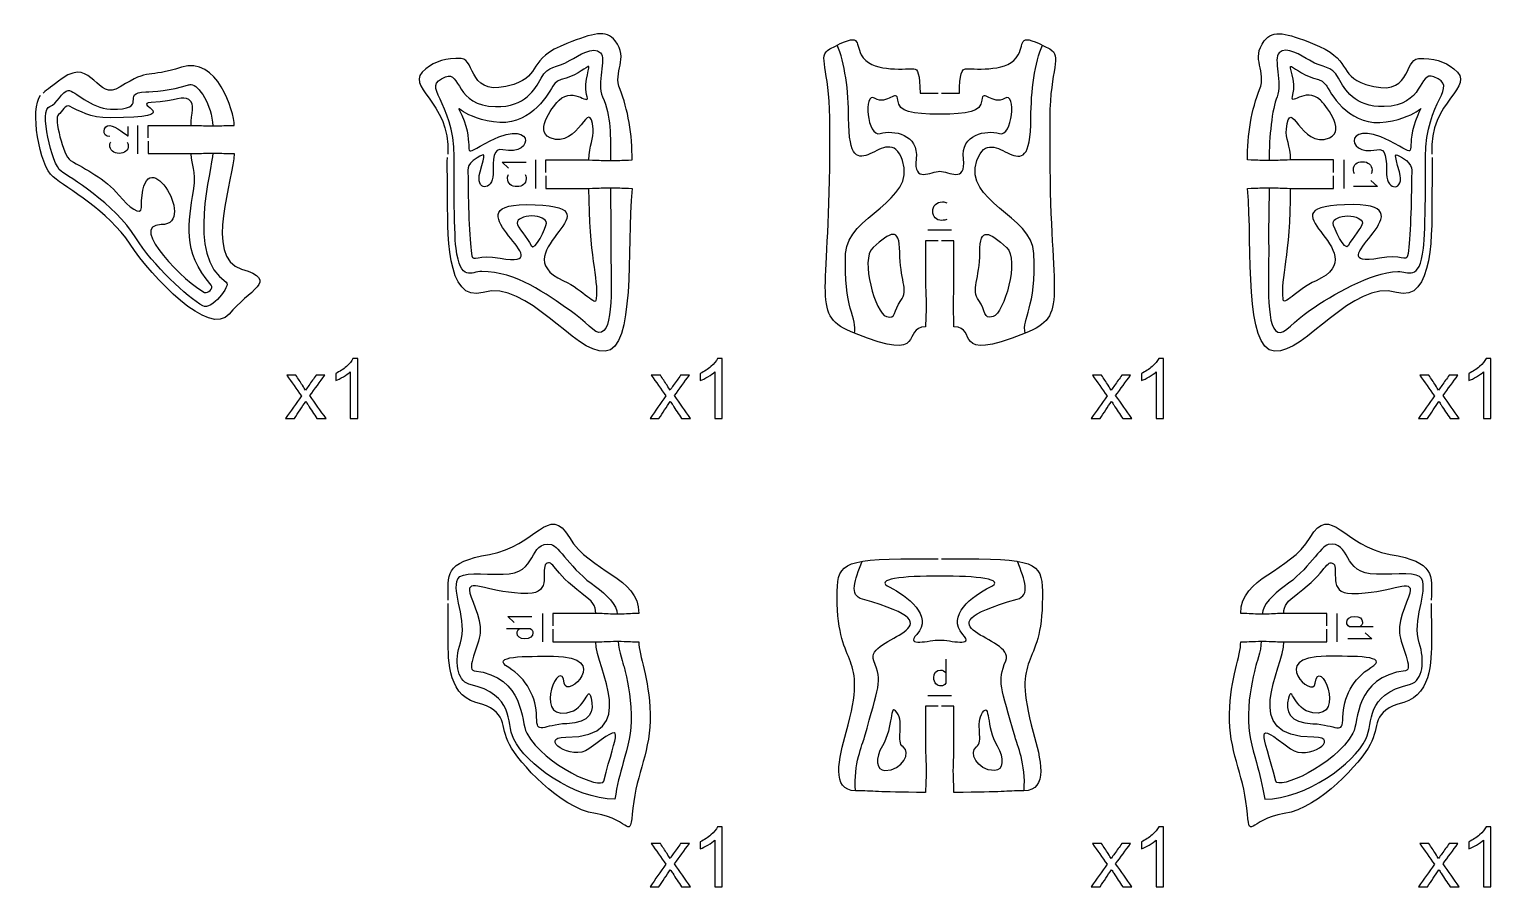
# Model space of a CAD drawing. Extents: x 0 to 1200, y 0 to 700.
# Drawn here: x 211.4 to 365.9, y 344.7 to 435.4 of the extents above; entities that cross this region are included whole.
import ezdxf

# ---------------------------------------------------------------- set-up
doc = ezdxf.new("R2010")
doc.units = 0
doc.header["$MEASUREMENT"] = 0
doc.layers.add('DEFAULT', color=7, linetype='CONTINUOUS')

msp = doc.modelspace()

# ---------------------------------------------------------------- linework, layer by layer
at = {"layer": 'DEFAULT', "color": 7}
for points in [[(222.83, 422.27), (222.83, 425.27)], [(262.05, 420.76), (261.37, 421.39), (263.9, 421.39)], [(264.9, 421.61), (264.9, 418.61)], [(350.4, 418.61), (350.4, 421.61)], [(353.25, 419.45), (353.93, 418.82), (351.4, 418.82)], [(306.4, 414.22), (308.9, 414.22)], [(262.65, 372.71), (261.97, 373.34), (264.5, 373.34)], [(265.62, 373.65), (265.62, 370.65)], [(349.68, 370.65), (349.68, 373.65)], [(352.65, 371.59), (353.34, 370.96), (350.8, 370.96)], [(306.4, 364.99), (308.9, 364.99)]]:
    msp.add_lwpolyline(points, dxfattribs=at)
at = {"layer": 'DEFAULT', "color": 1}
for points, knots in [([(266, 420.28), (266, 420.72), (266, 421.17), (266, 421.61), (267.52, 421.61), (269.03, 421.61), (270.55, 421.61), (271.69, 421.61), (271.57, 421.54), (272.82, 421.54), (274.09, 421.54), (273.96, 421.61), (275.1, 421.61), (275.17, 424.2), (274.64, 427.07), (273.83, 429.05), (273.02, 431.01), (274.82, 432.29), (273.33, 434.2), (272.36, 435.44), (270.99, 435.01), (268.22, 433.94), (263.95, 432.28), (265.61, 430.61), (262.6, 429.61), (257.7, 427.99), (258.6, 432.27), (257.03, 432.34), (255.43, 432.41), (254.31, 432.06), (253.28, 431.25), (250.74, 429.28), (255.98, 427.94), (255.61, 422.23)], [0, 0, 0, 0, 3.75, 3.75, 3.75, 16.64, 16.64, 16.64, 17.64, 17.64, 17.64, 18.64, 18.64, 18.64, 19.64, 19.64, 19.64, 20.64, 20.64, 20.64, 21.64, 21.64, 21.64, 22.64, 22.64, 22.64, 23.64, 23.64, 23.64, 24.64, 24.64, 24.64, 25.64, 25.64, 25.64, 25.64]), ([(307.47, 413.06), (307.03, 413.06), (306.59, 413.06), (306.15, 413.06), (306.15, 411.54), (306.15, 410.02), (306.15, 408.51), (306.15, 407.37), (306.21, 407.49), (306.21, 406.23), (306.21, 404.97), (306.15, 405.1), (306.15, 403.96), (303.47, 403.96), (306.64, 400.05), (298.63, 403.28), (293.9, 405.19), (296.01, 406.84), (296.01, 422.17), (296.01, 423.47), (296.01, 424.77), (296.01, 426.06), (296.01, 431.26), (294.64, 432.61), (296.01, 433.35), (299.51, 435.21), (298.63, 434.09), (299.35, 432.73), (300.32, 430.89), (303.67, 431.26), (304.92, 431.26), (305.28, 431.26), (305.56, 430.68), (305.56, 428.66), (306.2, 428.66), (306.84, 428.66), (307.47, 428.66)], [0, 0, 0, 0, 3.76, 3.76, 3.76, 16.66, 16.66, 16.66, 17.66, 17.66, 17.66, 18.66, 18.66, 18.66, 19.66, 19.66, 19.66, 20.66, 20.66, 20.66, 31.71, 31.71, 31.71, 32.71, 32.71, 32.71, 33.71, 33.71, 33.71, 34.71, 34.71, 34.71, 35.71, 35.71, 35.71, 41.13, 41.13, 41.13, 41.13]), ([(307.82, 428.66), (308.46, 428.66), (309.09, 428.66), (309.73, 428.66), (309.73, 430.68), (310.02, 431.26), (310.38, 431.26), (311.63, 431.26), (314.98, 430.89), (315.95, 432.73), (316.67, 434.09), (315.79, 435.21), (319.29, 433.35), (320.66, 432.61), (319.29, 431.26), (319.29, 426.06), (319.29, 424.77), (319.29, 423.47), (319.29, 422.17), (319.29, 406.84), (321.4, 405.19), (316.67, 403.28), (308.66, 400.05), (311.82, 403.95), (309.15, 403.96), (309.15, 405.1), (309.09, 404.97), (309.09, 406.23), (309.09, 407.49), (309.15, 407.37), (309.15, 408.51), (309.15, 410.02), (309.15, 411.54), (309.15, 413.06), (308.71, 413.06), (308.27, 413.06), (307.82, 413.06)], [0, 0, 0, 0, 5.4, 5.4, 5.4, 6.4, 6.4, 6.4, 7.4, 7.4, 7.4, 8.4, 8.4, 8.4, 9.4, 9.4, 9.4, 20.45, 20.45, 20.45, 21.45, 21.45, 21.45, 22.45, 22.45, 22.45, 23.45, 23.45, 23.45, 24.45, 24.45, 24.45, 37.35, 37.35, 37.35, 41.11, 41.11, 41.11, 41.11]), ([(349.3, 420.28), (349.3, 420.72), (349.3, 421.16), (349.3, 421.61), (347.78, 421.61), (346.27, 421.61), (344.75, 421.61), (343.61, 421.61), (343.74, 421.54), (342.47, 421.54), (341.21, 421.54), (341.34, 421.61), (340.2, 421.61), (340.13, 424.2), (340.66, 427.07), (341.47, 429.05), (342.28, 431.01), (340.48, 432.29), (341.97, 434.2), (342.94, 435.44), (344.31, 435.01), (347.08, 433.94), (351.35, 432.28), (349.69, 430.61), (352.7, 429.61), (357.6, 427.99), (356.7, 432.27), (358.27, 432.34), (359.87, 432.41), (360.99, 432.06), (362.02, 431.25), (364.56, 429.28), (359.32, 427.94), (359.69, 422.23)], [0, 0, 0, 0, 3.76, 3.76, 3.76, 16.66, 16.66, 16.66, 17.66, 17.66, 17.66, 18.66, 18.66, 18.66, 19.66, 19.66, 19.66, 20.66, 20.66, 20.66, 21.66, 21.66, 21.66, 22.66, 22.66, 22.66, 23.66, 23.66, 23.66, 24.66, 24.66, 24.66, 25.66, 25.66, 25.66, 25.66]), ([(223.93, 423.95), (223.93, 424.39), (223.93, 424.83), (223.93, 425.27), (225.45, 425.27), (226.96, 425.27), (228.48, 425.27), (229.62, 425.27), (229.5, 425.21), (230.76, 425.21), (232.02, 425.21), (231.9, 425.27), (233.03, 425.27), (233.03, 426.71), (231.23, 432.66), (227.45, 431.42), (223.79, 430.22), (224.13, 431.37), (220.98, 429.34), (218.42, 427.68), (218.13, 432.59), (214.85, 430.24), (213.69, 429.43), (213.33, 429.09), (212.83, 428.69)], [0, 0, 0, 0, 3.75, 3.75, 3.75, 16.65, 16.65, 16.65, 17.65, 17.65, 17.65, 18.65, 18.65, 18.65, 19.65, 19.65, 19.65, 20.65, 20.65, 20.65, 21.65, 21.65, 21.65, 22.65, 22.65, 22.65, 22.65]), ([(223.93, 423.6), (223.93, 423.16), (223.93, 422.72), (223.93, 422.28), (225.45, 422.28), (226.96, 422.28), (228.48, 422.28), (229.62, 422.28), (229.5, 422.34), (230.76, 422.34), (232.02, 422.34), (231.9, 422.28), (233.03, 422.28), (233.03, 419.81), (229.72, 411.29), (233.81, 410.08), (237.89, 408.87), (234.53, 407.83), (232.49, 405.31), (230.45, 402.79), (224.35, 409.17), (222.02, 412.72), (219.68, 416.26), (215.35, 418.6), (213.88, 419.82), (212.45, 421), (211.35, 427.07), (212.56, 428.45)], [0, 0, 0, 0, 3.76, 3.76, 3.76, 16.66, 16.66, 16.66, 17.66, 17.66, 17.66, 18.66, 18.66, 18.66, 19.66, 19.66, 19.66, 20.66, 20.66, 20.66, 21.66, 21.66, 21.66, 22.66, 22.66, 22.66, 23.66, 23.66, 23.66, 23.66]), ([(266, 419.93), (266, 419.49), (266, 419.05), (266, 418.61), (267.52, 418.61), (269.04, 418.61), (270.55, 418.61), (271.69, 418.61), (271.57, 418.67), (272.82, 418.67), (274.09, 418.67), (273.96, 418.61), (275.1, 418.61), (274.56, 412.05), (275.46, 401.67), (272.26, 401.38), (269.02, 401.09), (264.01, 409.02), (259.36, 407.6), (255.36, 406.38), (255.6, 414.25), (255.6, 418.16), (255.6, 419.07), (255.53, 420.86), (255.58, 421.88)], [0, 0, 0, 0, 3.76, 3.76, 3.76, 16.66, 16.66, 16.66, 17.66, 17.66, 17.66, 18.66, 18.66, 18.66, 19.66, 19.66, 19.66, 20.66, 20.66, 20.66, 21.66, 21.66, 21.66, 22.66, 22.66, 22.66, 22.66]), ([(359.72, 421.88), (359.77, 420.86), (359.7, 419.07), (359.7, 418.16), (359.7, 414.25), (359.94, 406.38), (355.95, 407.6), (351.29, 409.02), (346.28, 401.09), (343.04, 401.38), (339.83, 401.67), (340.74, 412.05), (340.2, 418.61), (341.34, 418.61), (341.21, 418.67), (342.47, 418.67), (343.74, 418.67), (343.61, 418.61), (344.75, 418.61), (346.27, 418.61), (347.78, 418.61), (349.3, 418.61), (349.3, 419.05), (349.3, 419.49), (349.3, 419.93)], [0, 0, 0, 0, 1, 1, 1, 2, 2, 2, 3, 3, 3, 4, 4, 4, 5, 5, 5, 6, 6, 6, 18.9, 18.9, 18.9, 22.65, 22.65, 22.65, 22.65]), ([(255.67, 375.06), (255.65, 377.73), (255.18, 379.07), (260.04, 379.89), (264.99, 380.74), (266.31, 385.39), (268.48, 381.68), (270.67, 377.97), (275.83, 377.57), (275.82, 373.65), (274.68, 373.64), (274.81, 373.58), (273.54, 373.58), (272.29, 373.58), (272.41, 373.64), (271.27, 373.65), (269.75, 373.65), (268.24, 373.65), (266.72, 373.65), (266.72, 373.21), (266.72, 372.77), (266.72, 372.33)], [0, 0, 0, 0, 1.000461, 1.000461, 1.000461, 2.000923, 2.000923, 2.000923, 3.001384, 3.001384, 3.001384, 4.001846, 4.001846, 4.001846, 5.002307, 5.002307, 5.002307, 17.918269, 17.918269, 17.918269, 21.680004, 21.680004, 21.680004, 21.680004]), ([(348.58, 372.33), (348.58, 372.77), (348.58, 373.21), (348.58, 373.65), (347.07, 373.65), (345.55, 373.65), (344.03, 373.65), (342.9, 373.64), (343.02, 373.58), (341.76, 373.58), (340.49, 373.58), (340.62, 373.64), (339.48, 373.65), (339.48, 377.57), (344.64, 377.97), (346.82, 381.68), (349, 385.39), (350.31, 380.74), (355.27, 379.89), (360.12, 379.07), (359.65, 377.73), (359.63, 375.06)], [0, 0, 0, 0, 3.76, 3.76, 3.76, 16.660004, 16.660004, 16.660004, 17.660004, 17.660004, 17.660004, 18.660004, 18.660004, 18.660004, 19.660004, 19.660004, 19.660004, 20.660004, 20.660004, 20.660004, 21.660004, 21.660004, 21.660004, 21.660004]), ([(307.47, 363.83), (307.03, 363.83), (306.59, 363.83), (306.15, 363.83), (306.15, 362.31), (306.15, 360.8), (306.15, 359.28), (306.15, 358.15), (306.21, 358.27), (306.21, 357.01), (306.21, 355.74), (306.15, 355.87), (306.15, 354.73), (300.63, 354.73), (300.85, 354.9), (298.74, 354.9), (296.1, 354.9), (297, 358.35), (297.76, 361.09), (300.2, 369.96), (296.8, 367.35), (296.8, 375.39), (296.8, 378.79), (296.98, 379.44), (304.92, 379.44), (305.77, 379.44), (306.62, 379.44), (307.47, 379.44)], [0, 0, 0, 0, 3.76, 3.76, 3.76, 16.67, 16.67, 16.67, 17.67, 17.67, 17.67, 18.67, 18.67, 18.67, 19.67, 19.67, 19.67, 20.67, 20.67, 20.67, 21.67, 21.67, 21.67, 22.67, 22.67, 22.67, 29.91, 29.91, 29.91, 29.91]), ([(307.82, 379.44), (308.67, 379.44), (309.53, 379.44), (310.38, 379.44), (318.32, 379.44), (318.5, 378.79), (318.5, 375.39), (318.5, 367.35), (315.1, 369.96), (317.54, 361.09), (318.29, 358.35), (319.2, 354.9), (316.55, 354.9), (314.45, 354.9), (314.67, 354.73), (309.15, 354.73), (309.15, 355.87), (309.08, 355.74), (309.08, 357.01), (309.08, 358.27), (309.15, 358.15), (309.15, 359.28), (309.15, 360.8), (309.15, 362.32), (309.15, 363.83), (308.71, 363.83), (308.26, 363.83), (307.82, 363.83)], [0, 0, 0, 0, 7.24, 7.24, 7.24, 8.24, 8.24, 8.24, 9.24, 9.24, 9.24, 10.24, 10.24, 10.24, 11.24, 11.24, 11.24, 12.24, 12.24, 12.24, 13.24, 13.24, 13.24, 26.14, 26.14, 26.14, 29.9, 29.9, 29.9, 29.9]), ([(266.72, 371.98), (266.72, 371.53), (266.72, 371.09), (266.72, 370.65), (268.23, 370.65), (269.75, 370.65), (271.27, 370.65), (272.4, 370.65), (272.28, 370.71), (273.54, 370.71), (274.81, 370.71), (274.68, 370.65), (275.82, 370.65), (275.82, 369.16), (276.92, 366.9), (277.02, 363.02), (277.11, 359.13), (275.58, 356.83), (275.19, 353.07), (274.81, 349.32), (275.11, 351.88), (271.23, 352.48), (267.36, 353.09), (263.18, 357.89), (262.13, 359.8), (261.08, 361.7), (262.12, 363.32), (258.59, 364.25), (255.43, 365.1), (255.66, 369.38), (255.67, 371.25), (255.67, 371.71), (255.67, 373.94), (255.67, 374.71)], [0, 0, 0, 0, 3.76, 3.76, 3.76, 16.660004, 16.660004, 16.660004, 17.660004, 17.660004, 17.660004, 18.660004, 18.660004, 18.660004, 19.660004, 19.660004, 19.660004, 20.660004, 20.660004, 20.660004, 21.660004, 21.660004, 21.660004, 22.660004, 22.660004, 22.660004, 23.660004, 23.660004, 23.660004, 24.660004, 24.660004, 24.660004, 25.660004, 25.660004, 25.660004, 25.660004]), ([(359.63, 374.71), (359.63, 373.94), (359.64, 371.71), (359.64, 371.25), (359.64, 369.38), (359.87, 365.1), (356.71, 364.25), (353.18, 363.32), (354.23, 361.7), (353.18, 359.8), (352.12, 357.89), (347.94, 353.09), (344.07, 352.48), (340.2, 351.88), (340.5, 349.32), (340.11, 353.07), (339.73, 356.83), (338.19, 359.13), (338.29, 363.02), (338.38, 366.9), (339.49, 369.16), (339.48, 370.65), (340.62, 370.65), (340.49, 370.71), (341.76, 370.71), (343.02, 370.71), (342.9, 370.65), (344.04, 370.65), (345.55, 370.65), (347.07, 370.65), (348.58, 370.65), (348.58, 371.09), (348.58, 371.53), (348.58, 371.98)], [0, 0, 0, 0, 1, 1, 1, 2, 2, 2, 3, 3, 3, 4, 4, 4, 5, 5, 5, 6, 6, 6, 7, 7, 7, 8, 8, 8, 9, 9, 9, 21.890004, 21.890004, 21.890004, 25.650004, 25.650004, 25.650004, 25.650004])]:
    msp.add_open_spline(points, degree=3, knots=knots, dxfattribs=at)
at = {"layer": 'DEFAULT', "color": 5}
for points, knots in [([(272.83, 418.67), (272.83, 415.99), (272.9, 414.2), (272.87, 412.97), (272.8, 409.83), (273.29, 403.95), (271.89, 403.4), (271.16, 403.12), (270.18, 404.6), (268.55, 405.7), (266.04, 407.4), (262.92, 409.82), (259.2, 409.82), (258.12, 409.82), (256.97, 408.61), (256.49, 412.29), (256.26, 414.01), (256.27, 421.36), (256.28, 421.94), (256.33, 427.96), (252.58, 429.33), (255.39, 430.41), (257.03, 431.04), (256.41, 427.31), (260.67, 427.25), (263.84, 427.2), (264.82, 429.09), (265.48, 430.25), (266.29, 431.68), (266.99, 431.24), (268.56, 432.15), (269.43, 432.65), (271, 433.72), (271.77, 432.95), (272.42, 432.3), (271.33, 429.71), (271.98, 428.29), (272.9, 426.27), (272.83, 424.09), (272.83, 421.54)], [0, 0, 0, 0, 1, 1, 1, 2, 2, 2, 3, 3, 3, 4, 4, 4, 5, 5, 5, 6, 6, 6, 7, 7, 7, 8, 8, 8, 9, 9, 9, 10, 10, 10, 11, 11, 11, 12, 12, 12, 13, 13, 13, 13]), ([(298.62, 403.28), (298.97, 404.89), (297.43, 405.94), (297.69, 411.71), (297.87, 415.78), (305.2, 417.19), (303.72, 421.55), (302.13, 426.19), (298.01, 417.31), (298.01, 426.06), (298.01, 428.88), (297.6, 432), (296.8, 433.75)], [0, 0, 0, 0, 1, 1, 1, 2, 2, 2, 3, 3, 3, 4, 4, 4, 4]), ([(316.67, 403.28), (316.33, 404.89), (317.87, 405.94), (317.61, 411.71), (317.43, 415.78), (310.1, 417.19), (311.58, 421.55), (313.17, 426.19), (317.29, 417.31), (317.29, 426.06), (317.29, 428.88), (317.7, 432), (318.5, 433.75)], [0, 0, 0, 0, 1, 1, 1, 2, 2, 2, 3, 3, 3, 4, 4, 4, 4]), ([(342.47, 418.67), (342.47, 415.99), (342.4, 414.2), (342.43, 412.97), (342.5, 409.83), (342.01, 403.95), (343.41, 403.4), (344.14, 403.12), (345.12, 404.6), (346.75, 405.7), (349.26, 407.4), (353.1, 409.65), (356.1, 409.82), (357.18, 409.88), (358.33, 408.61), (358.81, 412.29), (359.04, 414.01), (359.03, 421.36), (359.02, 421.94), (358.97, 427.96), (362.72, 429.33), (359.91, 430.41), (358.27, 431.04), (358.89, 427.31), (354.63, 427.25), (351.46, 427.2), (350.48, 429.09), (349.82, 430.25), (349.01, 431.68), (348.31, 431.24), (346.74, 432.15), (345.87, 432.65), (344.3, 433.72), (343.53, 432.95), (342.88, 432.3), (343.92, 429.74), (343.32, 428.29), (342.79, 426.98), (342.47, 424.09), (342.47, 421.54)], [0, 0, 0, 0, 1, 1, 1, 2, 2, 2, 3, 3, 3, 4, 4, 4, 5, 5, 5, 6, 6, 6, 7, 7, 7, 8, 8, 8, 9, 9, 9, 10, 10, 10, 11, 11, 11, 12, 12, 12, 13, 13, 13, 13]), ([(230.76, 422.34), (230.74, 420.73), (227.85, 411.44), (232.19, 408.69), (232.73, 408.34), (230.6, 405.65), (229.72, 406.17), (228.1, 407.12), (224.4, 410.48), (222.61, 413.38), (220.36, 417.03), (215.51, 419.87), (214.72, 420.42), (213.72, 421.12), (212.36, 427), (213.53, 427.28), (214.3, 427.47), (214.83, 428.94), (215.48, 428.96), (216.18, 428.98), (217.81, 427.05), (219.96, 426.99), (224.22, 426.87), (220.85, 428.76), (223.67, 428.81), (224.38, 428.82), (226.42, 428.97), (228.08, 429.52), (228.22, 429.57), (228.35, 429.59), (228.46, 429.59), (229.25, 429.59), (230.68, 427.43), (230.76, 425.21)], [0, 0, 0, 0, 1, 1, 1, 2, 2, 2, 3, 3, 3, 4, 4, 4, 5, 5, 5, 6, 6, 6, 7, 7, 7, 8, 8, 8, 9, 9, 9, 10, 10, 10, 11, 11, 11, 11]), ([(273.65, 370.71), (273.67, 369.68), (274.2, 368.24), (274.26, 368), (274.57, 366.7), (274.96, 365.1), (275.02, 362.97), (275.06, 361.05), (274.65, 359.58), (274.18, 357.88), (273.84, 356.69), (273.5, 355.47), (273.3, 354.02), (268.91, 354.02), (263.85, 357.77), (262.6, 360.34), (261.68, 362.27), (262.83, 364.95), (257.86, 366.19), (256.56, 366.52), (256.33, 368.73), (256.95, 370.55), (257.75, 372.86), (255.99, 375.94), (256.68, 377.31), (257.07, 378.06), (259.23, 377.79), (261.47, 377.79), (265.24, 377.79), (264.08, 381.4), (266.59, 380.94), (267.31, 380.81), (268.69, 378.25), (271.23, 376.5), (272.41, 375.68), (273.54, 374.51), (273.54, 373.58)], [0, 0, 0, 0, 1, 1, 1, 2, 2, 2, 3, 3, 3, 4, 4, 4, 5, 5, 5, 6, 6, 6, 7, 7, 7, 8, 8, 8, 9, 9, 9, 10, 10, 10, 11, 11, 11, 12, 12, 12, 12]), ([(341.65, 370.71), (341.63, 369.68), (341.1, 368.24), (341.04, 368), (340.73, 366.7), (340.34, 365.1), (340.29, 362.97), (340.24, 361.05), (340.65, 359.58), (341.13, 357.88), (341.46, 356.69), (341.8, 355.47), (342.01, 354.02), (346.39, 354.02), (351.46, 357.77), (352.7, 360.34), (353.63, 362.27), (352.47, 364.95), (357.44, 366.19), (358.75, 366.52), (358.97, 368.73), (358.35, 370.55), (357.56, 372.86), (359.32, 375.94), (358.62, 377.31), (358.24, 378.06), (356.07, 377.79), (353.83, 377.79), (350.06, 377.79), (351.22, 381.4), (348.72, 380.94), (347.99, 380.81), (346.62, 378.25), (344.08, 376.5), (342.89, 375.68), (341.76, 374.51), (341.76, 373.58)], [0, 0, 0, 0, 1, 1, 1, 2, 2, 2, 3, 3, 3, 4, 4, 4, 5, 5, 5, 6, 6, 6, 7, 7, 7, 8, 8, 8, 9, 9, 9, 10, 10, 10, 11, 11, 11, 12, 12, 12, 12]), ([(298.74, 354.9), (298.52, 357.77), (299.47, 359.76), (299.69, 360.56), (301.16, 365.94), (301.62, 366.39), (300.67, 368.65), (299.56, 371.26), (310.75, 372.02), (299.48, 375.15), (298.01, 375.56), (298.67, 377.16), (299.44, 379.17)], [0, 0, 0, 0, 1, 1, 1, 2, 2, 2, 3, 3, 3, 4, 4, 4, 4]), ([(316.56, 354.9), (316.78, 357.77), (315.83, 359.76), (315.61, 360.56), (314.13, 365.94), (313.67, 366.39), (314.63, 368.65), (315.74, 371.26), (304.55, 372.02), (315.82, 375.15), (317.28, 375.56), (316.63, 377.16), (315.86, 379.17)], [0, 0, 0, 0, 1, 1, 1, 2, 2, 2, 3, 3, 3, 4, 4, 4, 4])]:
    msp.add_open_spline(points, degree=3, knots=knots, dxfattribs=at)
at = {"layer": 'DEFAULT', "color": 3}
for points, knots in [([(270.55, 421.61), (270.55, 423.17), (271.1, 423.85), (270.99, 424.88), (270.58, 428.62), (269.52, 422.67), (266.44, 423.95), (264.59, 424.71), (267.03, 427.6), (267.38, 427.92), (269.03, 429.49), (270.78, 426.99), (270.3, 428.55), (269.9, 429.89), (270.86, 431.76), (270.45, 431.5), (269.98, 431.2), (269.07, 430.47), (267.6, 430.11), (267.02, 429.97), (266.73, 429.42), (266.73, 429.42), (266.05, 428.22), (264.13, 425.07), (260.45, 425.63), (256.65, 426.21), (256.34, 428.06), (257.1, 426.35), (258.6, 422.95), (256.92, 421.81), (259.03, 423.07), (265.04, 426.65), (264.9, 421.83), (261.44, 422.7), (260.42, 422.96), (260.4, 421.69), (260.4, 420.11), (260.4, 418.3), (258.44, 418.3), (259.03, 420.34), (259.63, 422.39), (259.63, 422.39), (258.72, 421.83), (257.43, 421.03), (257.77, 420.65), (257.77, 419.44), (257.77, 416.65), (257.93, 412.57), (258.17, 411.48), (258.31, 410.87), (258.82, 411.63), (261.15, 411.23), (268.19, 410), (255.6, 416.89), (263.9, 416.89), (274.76, 416.89), (260.96, 411.96), (267.85, 408.84), (270.05, 407.84), (271.26, 406.04), (271.35, 406.93), (271.59, 409.16), (270.55, 411.37), (270.55, 418.61)], [0, 0, 0, 0, 1, 1, 1, 2, 2, 2, 3, 3, 3, 4, 4, 4, 5, 5, 5, 6, 6, 6, 7, 7, 7, 8, 8, 8, 9, 9, 9, 10, 10, 10, 11, 11, 11, 12, 12, 12, 13, 13, 13, 14, 14, 14, 15, 15, 15, 16, 16, 16, 17, 17, 17, 18, 18, 18, 19, 19, 19, 20, 20, 20, 21, 21, 21, 21]), ([(344.75, 421.61), (344.75, 423.17), (344.2, 423.85), (344.31, 424.88), (344.72, 428.62), (345.78, 422.67), (348.86, 423.95), (350.71, 424.71), (348.27, 427.6), (347.92, 427.92), (346.27, 429.49), (344.52, 426.99), (345, 428.55), (345.4, 429.89), (344.44, 431.76), (344.85, 431.5), (345.32, 431.2), (346.23, 430.47), (347.7, 430.11), (348.28, 429.97), (348.57, 429.42), (348.57, 429.42), (349.25, 428.22), (351.17, 425.07), (354.85, 425.63), (358.65, 426.21), (358.96, 428.06), (358.2, 426.35), (356.7, 422.95), (358.38, 421.81), (356.27, 423.07), (350.26, 426.65), (350.4, 421.83), (353.86, 422.7), (354.88, 422.96), (354.9, 421.69), (354.9, 420.11), (354.9, 418.3), (356.86, 418.3), (356.27, 420.34), (355.67, 422.39), (355.67, 422.39), (356.58, 421.83), (357.87, 421.03), (357.53, 420.65), (357.53, 419.44), (357.53, 416.65), (357.38, 412.57), (357.13, 411.48), (356.99, 410.87), (356.48, 411.63), (354.15, 411.23), (347.11, 410), (359.7, 416.89), (351.4, 416.89), (340.54, 416.89), (354.34, 411.96), (347.45, 408.84), (345.25, 407.84), (344.04, 406.04), (343.95, 406.93), (343.71, 409.16), (344.75, 411.37), (344.75, 418.61)], [0, 0, 0, 0, 1, 1, 1, 2, 2, 2, 3, 3, 3, 4, 4, 4, 5, 5, 5, 6, 6, 6, 7, 7, 7, 8, 8, 8, 9, 9, 9, 10, 10, 10, 11, 11, 11, 12, 12, 12, 13, 13, 13, 14, 14, 14, 15, 15, 15, 16, 16, 16, 17, 17, 17, 18, 18, 18, 19, 19, 19, 20, 20, 20, 21, 21, 21, 21]), ([(228.48, 425.27), (228.44, 426.5), (228.95, 427.56), (228.23, 428), (227.52, 428.44), (227.1, 427.83), (224.25, 427.68), (222.04, 427.55), (228.37, 426.07), (219.9, 426.07), (217.76, 426.07), (216.65, 426.79), (215.62, 427.3), (215.18, 427.53), (214.87, 426.67), (214.44, 426.42), (213.94, 426.14), (214.94, 422.04), (215.71, 421.57), (217.33, 420.59), (219.29, 419.74), (220.85, 417.85), (221.83, 416.66), (223.21, 415.6), (223.21, 416.6), (223.21, 424.65), (229.4, 414.77), (225.32, 414.77), (221.63, 414.77), (228.07, 408.44), (229.9, 407.61), (230.28, 407.45), (230.88, 408.03), (230.59, 408.36), (227.46, 411.97), (228.22, 415.04), (228.72, 418.36), (229.08, 420.77), (228.48, 420.91), (228.48, 422.27)], [0, 0, 0, 0, 1, 1, 1, 2, 2, 2, 3, 3, 3, 4, 4, 4, 5, 5, 5, 6, 6, 6, 7, 7, 7, 8, 8, 8, 9, 9, 9, 10, 10, 10, 11, 11, 11, 12, 12, 12, 13, 13, 13, 13]), ([(313.95, 424.4), (312.58, 424.84), (309.84, 424.33), (310.15, 421.72), (310.46, 419.11), (308.57, 420.41), (307.65, 420.41), (306.73, 420.41), (304.84, 419.11), (305.15, 421.72), (305.46, 424.33), (302.73, 424.84), (301.35, 424.4), (299.98, 423.97), (299.49, 428.89), (300.8, 428.13), (302.1, 427.36), (303.1, 429.2), (303.21, 427.94), (303.32, 426.68), (304.66, 426.46), (307.65, 426.46), (310.65, 426.46), (311.99, 426.68), (312.1, 427.94), (312.2, 429.2), (313.2, 427.36), (314.51, 428.13), (315.81, 428.89), (315.32, 423.97), (313.95, 424.4)], [1, 1, 1, 1, 2, 2, 2, 3, 3, 3, 4, 4, 4, 5, 5, 5, 6, 6, 6, 7, 7, 7, 8, 8, 8, 9, 9, 9, 10, 10, 10, 11, 11, 11, 11]), ([(266.05, 414.94), (266.05, 414.53), (264.81, 411.82), (264.44, 412.57), (264.06, 413.34), (262.95, 414.53), (262.95, 414.94), (262.95, 415.35), (263.64, 415.69), (264.5, 415.69), (265.36, 415.69), (266.05, 415.35), (266.05, 414.94)], [0, 0, 0, 0, 1, 1, 1, 2, 2, 2, 3, 3, 3, 4, 4, 4, 4]), ([(300.59, 412.35), (302.41, 413.96), (303.41, 414.63), (303.41, 411.85), (303.41, 409.07), (304.38, 407.85), (303.53, 406.75), (302.7, 405.67), (303.12, 404.71), (302, 405.04), (300.88, 405.38), (299.17, 411.1), (300.59, 412.35)], [0, 0, 0, 0, 1, 1, 1, 2, 2, 2, 3, 3, 3, 4, 4, 4, 4]), ([(314.71, 412.35), (312.89, 413.96), (311.89, 414.63), (311.89, 411.85), (311.89, 409.07), (310.92, 407.85), (311.77, 406.75), (312.6, 405.67), (312.18, 404.71), (313.3, 405.04), (314.42, 405.38), (316.13, 411.1), (314.71, 412.35)], [0, 0, 0, 0, 1, 1, 1, 2, 2, 2, 3, 3, 3, 4, 4, 4, 4]), ([(349.25, 414.94), (349.25, 414.53), (350.49, 411.82), (350.86, 412.57), (351.24, 413.34), (352.35, 414.53), (352.35, 414.94), (352.35, 415.35), (351.66, 415.69), (350.8, 415.69), (349.95, 415.69), (349.25, 415.35), (349.25, 414.94)], [0, 0, 0, 0, 1, 1, 1, 2, 2, 2, 3, 3, 3, 4, 4, 4, 4]), ([(271.27, 373.65), (271.27, 374.52), (270.94, 374.91), (269.81, 375.75), (266.72, 378.05), (266.72, 379.45), (266.02, 378.9), (265.39, 378.4), (266.72, 375.76), (264.08, 375.76), (260.11, 375.76), (257.9, 377.29), (257.9, 376.12), (257.9, 375.44), (259.19, 373.29), (259.04, 371.59), (258.91, 370.24), (257.51, 367.72), (258.41, 367.6), (263.84, 366.91), (263.3, 362.18), (263.96, 361), (265.92, 357.48), (271.89, 354.98), (272.12, 355.92), (273.42, 361.21), (274.66, 362.43), (270.55, 359.34), (268.69, 357.94), (265.11, 360.56), (268.1, 360.56), (276.16, 360.56), (271.27, 367.84), (271.27, 370.65)], [0, 0, 0, 0, 1, 1, 1, 2, 2, 2, 3, 3, 3, 4, 4, 4, 5, 5, 5, 6, 6, 6, 7, 7, 7, 8, 8, 8, 9, 9, 9, 10, 10, 10, 11, 11, 11, 11]), ([(344.03, 373.65), (344.03, 374.52), (344.37, 374.91), (345.5, 375.75), (348.58, 378.05), (348.58, 379.45), (349.28, 378.9), (349.92, 378.4), (348.58, 375.76), (351.22, 375.76), (355.19, 375.76), (357.41, 377.29), (357.41, 376.12), (357.41, 375.44), (356.11, 373.29), (356.27, 371.59), (356.39, 370.24), (357.79, 367.72), (356.9, 367.6), (351.46, 366.91), (352.01, 362.18), (351.35, 361), (349.39, 357.48), (343.41, 354.98), (343.18, 355.92), (341.89, 361.21), (340.64, 362.43), (344.75, 359.34), (346.62, 357.94), (350.2, 360.56), (347.21, 360.56), (339.15, 360.56), (344.04, 367.84), (344.04, 370.65)], [0, 0, 0, 0, 1, 1, 1, 2, 2, 2, 3, 3, 3, 4, 4, 4, 5, 5, 5, 6, 6, 6, 7, 7, 7, 8, 8, 8, 9, 9, 9, 10, 10, 10, 11, 11, 11, 11]), ([(312.94, 376.42), (311.14, 375.55), (308.29, 373.37), (310.08, 371.44), (311.36, 370.05), (308.76, 370.84), (307.65, 370.84), (306.53, 370.84), (303.93, 370.05), (305.22, 371.44), (307.01, 373.37), (304.16, 375.55), (302.35, 376.42), (300.54, 377.3), (303.78, 377.61), (307.65, 377.61), (311.51, 377.61), (314.75, 377.3), (312.94, 376.42)], [0, 0, 0, 0, 1, 1, 1, 2, 2, 2, 3, 3, 3, 4, 4, 4, 5, 5, 5, 6, 6, 6, 6]), ([(262.06, 367.93), (263.93, 366.79), (265.01, 364.73), (265.01, 362.7), (265.01, 360.71), (265.7, 361.9), (268.2, 361.99), (270.71, 362.08), (271.12, 363.31), (270.77, 364.7), (270.4, 366.19), (270.31, 363.49), (268.19, 363.14), (264.59, 362.56), (267.57, 369.3), (267.94, 366.29), (268.16, 364.51), (273.08, 369.12), (266.79, 369.12), (263.92, 369.12), (259.97, 369.21), (262.06, 367.93)], [0, 0, 0, 0, 1, 1, 1, 2, 2, 2, 3, 3, 3, 4, 4, 4, 5, 5, 5, 6, 6, 6, 7, 7, 7, 7]), ([(353.25, 367.93), (351.37, 366.79), (350.29, 364.73), (350.29, 362.7), (350.29, 360.71), (349.61, 361.9), (347.1, 361.99), (344.59, 362.08), (344.18, 363.31), (344.53, 364.7), (344.9, 366.19), (345, 363.49), (347.11, 363.14), (350.72, 362.56), (347.73, 369.3), (347.36, 366.29), (347.15, 364.51), (342.23, 369.12), (348.52, 369.12), (351.38, 369.12), (355.33, 369.21), (353.25, 367.93)], [0, 0, 0, 0, 1, 1, 1, 2, 2, 2, 3, 3, 3, 4, 4, 4, 5, 5, 5, 6, 6, 6, 7, 7, 7, 7]), ([(301.84, 357.04), (300.96, 357.04), (300.77, 358.32), (301.58, 359.66), (302.79, 361.65), (302.29, 364.31), (303.12, 363.18), (303.95, 362.06), (302.95, 360.03), (303.78, 359.53), (304.61, 359.03), (303.79, 357.04), (301.84, 357.04)], [0, 0, 0, 0, 1, 1, 1, 2, 2, 2, 3, 3, 3, 4, 4, 4, 4]), ([(313.46, 357.04), (314.34, 357.04), (314.53, 358.32), (313.72, 359.66), (312.51, 361.65), (313.01, 364.31), (312.18, 363.18), (311.35, 362.06), (312.35, 360.03), (311.52, 359.53), (310.69, 359.03), (311.51, 357.04), (313.46, 357.04)], [0, 0, 0, 0, 1, 1, 1, 2, 2, 2, 3, 3, 3, 4, 4, 4, 4])]:
    msp.add_open_spline(points, degree=3, knots=knots, dxfattribs=at)
at = {"layer": 'DEFAULT', "color": 7}
for points, knots in [([(219.89, 424.09), (219.41, 424.09), (219.26, 424.42), (219.26, 424.65), (219.26, 425.07), (219.52, 425.25), (219.89, 425.25), (220.35, 425.25), (221.83, 424.12), (221.83, 424.12), (221.83, 424.47), (221.83, 424.81), (221.83, 425.15)], [0, 0, 0, 0, 1, 1, 1, 2, 2, 2, 3, 3, 3, 5.913, 5.913, 5.913, 5.913]), ([(221.72, 423.5), (221.77, 423.42), (221.83, 423.35), (221.83, 423.12), (221.83, 422.63), (221.45, 422.3), (220.87, 422.3), (220.29, 422.3), (219.87, 422.65), (219.87, 423.19), (219.87, 423.37), (219.92, 423.43), (219.97, 423.51)], [0, 0, 0, 0, 1, 1, 1, 2, 2, 2, 3, 3, 3, 4, 4, 4, 4]), ([(351.51, 420.14), (351.46, 420.21), (351.4, 420.39), (351.4, 420.61), (351.4, 421.1), (351.79, 421.43), (352.36, 421.43), (352.94, 421.43), (353.36, 421.08), (353.36, 420.54), (353.36, 420.37), (353.31, 420.21), (353.27, 420.13)], [0, 0, 0, 0, 1, 1, 1, 2, 2, 2, 3, 3, 3, 4, 4, 4, 4]), ([(263.79, 420.08), (263.84, 420), (263.9, 419.83), (263.9, 419.61), (263.9, 419.11), (263.51, 418.79), (262.94, 418.79), (262.36, 418.79), (261.94, 419.13), (261.94, 419.67), (261.94, 419.85), (261.99, 420), (262.03, 420.08)], [0, 0, 0, 0, 1, 1, 1, 2, 2, 2, 3, 3, 3, 4, 4, 4, 4]), ([(308.39, 415.33), (308.3, 415.28), (308.1, 415.22), (307.84, 415.22), (307.28, 415.22), (306.91, 415.6), (306.91, 416.18), (306.91, 416.76), (307.3, 417.18), (307.92, 417.18), (308.12, 417.18), (308.3, 417.13), (308.39, 417.09)], [0, 0, 0, 0, 1, 1, 1, 2, 2, 2, 3, 3, 3, 4, 4, 4, 4]), ([(353.49, 372.25), (353.49, 372.25), (351.12, 372.25), (350.99, 372.25), (350.77, 372.35), (350.69, 372.49), (350.69, 372.7), (350.69, 373.02), (350.97, 373.34), (351.54, 373.34), (352.03, 373.34), (352.36, 373.09), (352.36, 372.74), (352.36, 372.51), (352.25, 372.34), (352.07, 372.25)], [0, 0, 0, 0, 1.0036, 1.0036, 1.0036, 2.0072, 2.0072, 2.0072, 3.0108, 3.0108, 3.0108, 4.0144, 4.0144, 4.0144, 5.018, 5.018, 5.018, 5.018]), ([(261.81, 372.06), (261.81, 372.06), (264.19, 372.05), (264.32, 372.06), (264.53, 371.95), (264.62, 371.81), (264.62, 371.6), (264.62, 371.28), (264.33, 370.96), (263.76, 370.96), (263.27, 370.96), (262.94, 371.21), (262.94, 371.56), (262.94, 371.79), (263.06, 371.96), (263.24, 372.06)], [0, 0, 0, 0, 1.0034, 1.0034, 1.0034, 2.0068, 2.0068, 2.0068, 3.0102, 3.0102, 3.0102, 4.0136, 4.0136, 4.0136, 5.017, 5.017, 5.017, 5.017]), ([(308.29, 368.8), (308.29, 368.8), (308.28, 366.42), (308.29, 366.29), (308.17, 366.08), (308, 365.99), (307.76, 365.99), (307.39, 365.99), (307.01, 366.28), (307.01, 366.85), (307.01, 367.34), (307.3, 367.67), (307.71, 367.67), (307.98, 367.67), (308.18, 367.55), (308.29, 367.37)], [0, 0, 0, 0, 1.004, 1.004, 1.004, 2.008, 2.008, 2.008, 3.012, 3.012, 3.012, 4.016, 4.016, 4.016, 5.02, 5.02, 5.02, 5.02])]:
    msp.add_open_spline(points, degree=3, knots=knots, dxfattribs=at)
at = {"layer": 'DEFAULT', "color": 38}
for points, knots in [([(246.09, 394.27), (245.83, 394.27), (245.57, 394.27), (245.31, 394.27), (245.31, 395.92), (245.31, 397.57), (245.31, 399.21), (245.12, 399.04), (244.88, 398.86), (244.58, 398.68), (244.27, 398.5), (244, 398.37), (243.76, 398.28), (243.76, 398.53), (243.76, 398.78), (243.76, 399.03), (244.19, 399.23), (244.57, 399.48), (244.9, 399.77), (245.22, 400.06), (245.45, 400.34), (245.59, 400.61), (245.75, 400.61), (245.92, 400.61), (246.09, 400.61), (246.09, 398.5), (246.09, 396.39), (246.09, 394.27)], [17.969, 17.969, 17.969, 17.969, 20.166, 20.166, 20.166, 34.167, 34.167, 34.167, 35.167, 35.167, 35.167, 36.167, 36.167, 36.167, 38.291, 38.291, 38.291, 39.291, 39.291, 39.291, 40.291, 40.291, 40.291, 41.707, 41.707, 41.707, 59.676, 59.676, 59.676, 59.676]), ([(284.64, 394.27), (284.38, 394.27), (284.12, 394.27), (283.87, 394.27), (283.87, 395.92), (283.87, 397.57), (283.87, 399.21), (283.68, 399.04), (283.44, 398.86), (283.13, 398.68), (282.83, 398.5), (282.56, 398.37), (282.32, 398.28), (282.32, 398.53), (282.32, 398.78), (282.32, 399.03), (282.75, 399.23), (283.13, 399.48), (283.45, 399.77), (283.78, 400.06), (284.01, 400.34), (284.14, 400.61), (284.31, 400.61), (284.48, 400.61), (284.64, 400.61), (284.64, 398.5), (284.64, 396.39), (284.64, 394.27)], [17.969, 17.969, 17.969, 17.969, 20.166, 20.166, 20.166, 34.167, 34.167, 34.167, 35.167, 35.167, 35.167, 36.167, 36.167, 36.167, 38.291, 38.291, 38.291, 39.291, 39.291, 39.291, 40.291, 40.291, 40.291, 41.707, 41.707, 41.707, 59.676, 59.676, 59.676, 59.676]), ([(331.3, 394.27), (331.04, 394.27), (330.78, 394.27), (330.53, 394.27), (330.53, 395.92), (330.53, 397.57), (330.53, 399.21), (330.34, 399.04), (330.09, 398.86), (329.79, 398.68), (329.49, 398.5), (329.22, 398.37), (328.97, 398.28), (328.97, 398.53), (328.97, 398.78), (328.97, 399.03), (329.41, 399.23), (329.79, 399.48), (330.11, 399.77), (330.44, 400.06), (330.67, 400.34), (330.8, 400.61), (330.97, 400.61), (331.13, 400.61), (331.3, 400.61), (331.3, 398.5), (331.3, 396.39), (331.3, 394.27)], [17.969, 17.969, 17.969, 17.969, 20.166, 20.166, 20.166, 34.167, 34.167, 34.167, 35.167, 35.167, 35.167, 36.167, 36.167, 36.167, 38.291, 38.291, 38.291, 39.291, 39.291, 39.291, 40.291, 40.291, 40.291, 41.707, 41.707, 41.707, 59.676, 59.676, 59.676, 59.676]), ([(365.92, 394.27), (365.66, 394.27), (365.4, 394.27), (365.15, 394.27), (365.15, 395.92), (365.15, 397.57), (365.15, 399.21), (364.96, 399.04), (364.71, 398.86), (364.41, 398.68), (364.11, 398.5), (363.84, 398.37), (363.6, 398.28), (363.6, 398.53), (363.6, 398.78), (363.6, 399.03), (364.03, 399.23), (364.41, 399.48), (364.73, 399.77), (365.06, 400.06), (365.29, 400.34), (365.42, 400.61), (365.59, 400.61), (365.75, 400.61), (365.92, 400.61), (365.92, 398.5), (365.92, 396.39), (365.92, 394.27)], [17.969, 17.969, 17.969, 17.969, 20.166, 20.166, 20.166, 34.167, 34.167, 34.167, 35.167, 35.167, 35.167, 36.167, 36.167, 36.167, 38.291, 38.291, 38.291, 39.291, 39.291, 39.291, 40.291, 40.291, 40.291, 41.707, 41.707, 41.707, 59.676, 59.676, 59.676, 59.676]), ([(238.45, 394.27), (239.01, 395.07), (239.57, 395.86), (240.13, 396.65), (239.61, 397.38), (239.1, 398.12), (238.58, 398.85), (238.9, 398.85), (239.23, 398.85), (239.55, 398.85), (239.78, 398.49), (240.02, 398.13), (240.25, 397.78), (240.38, 397.57), (240.49, 397.4), (240.57, 397.26), (240.7, 397.45), (240.81, 397.62), (240.92, 397.77), (241.17, 398.13), (241.43, 398.49), (241.69, 398.85), (242, 398.85), (242.31, 398.85), (242.61, 398.85), (242.09, 398.13), (241.56, 397.41), (241.03, 396.69), (241.6, 395.89), (242.17, 395.08), (242.74, 394.27), (242.42, 394.27), (242.1, 394.27), (241.78, 394.27), (241.47, 394.75), (241.16, 395.22), (240.84, 395.7), (240.76, 395.82), (240.68, 395.95), (240.6, 396.08), (240.19, 395.48), (239.79, 394.88), (239.39, 394.27), (239.08, 394.27), (238.77, 394.27), (238.45, 394.27)], [0, 0, 0, 0, 8.235918, 8.235918, 8.235918, 15.849393, 15.849393, 15.849393, 18.596393, 18.596393, 18.596393, 22.229259, 22.229259, 22.229259, 23.229259, 23.229259, 23.229259, 24.229259, 24.229259, 24.229259, 27.992545, 27.992545, 27.992545, 30.617545, 30.617545, 30.617545, 38.189151, 38.189151, 38.189151, 46.574334, 46.574334, 46.574334, 49.272334, 49.272334, 49.272334, 54.099932, 54.099932, 54.099932, 55.397172, 55.397172, 55.397172, 61.542419, 61.542419, 61.542419, 64.203419, 64.203419, 64.203419, 64.203419]), ([(277.01, 394.27), (277.57, 395.07), (278.12, 395.86), (278.68, 396.65), (278.17, 397.38), (277.65, 398.12), (277.14, 398.85), (277.46, 398.85), (277.78, 398.85), (278.1, 398.85), (278.34, 398.49), (278.57, 398.13), (278.81, 397.78), (278.94, 397.57), (279.04, 397.4), (279.13, 397.26), (279.25, 397.45), (279.37, 397.62), (279.47, 397.77), (279.73, 398.13), (279.99, 398.49), (280.24, 398.85), (280.55, 398.85), (280.86, 398.85), (281.17, 398.85), (280.64, 398.13), (280.12, 397.41), (279.59, 396.69), (280.16, 395.89), (280.72, 395.08), (281.29, 394.27), (280.97, 394.27), (280.66, 394.27), (280.34, 394.27), (280.03, 394.75), (279.71, 395.22), (279.4, 395.7), (279.32, 395.82), (279.23, 395.95), (279.15, 396.08), (278.75, 395.48), (278.35, 394.88), (277.95, 394.27), (277.64, 394.27), (277.32, 394.27), (277.01, 394.27)], [2.661, 2.661, 2.661, 2.661, 10.896918, 10.896918, 10.896918, 18.510393, 18.510393, 18.510393, 21.257393, 21.257393, 21.257393, 24.890259, 24.890259, 24.890259, 25.890259, 25.890259, 25.890259, 26.890259, 26.890259, 26.890259, 30.653545, 30.653545, 30.653545, 33.278545, 33.278545, 33.278545, 40.850151, 40.850151, 40.850151, 49.235334, 49.235334, 49.235334, 51.933334, 51.933334, 51.933334, 56.760932, 56.760932, 56.760932, 58.058172, 58.058172, 58.058172, 64.203419, 64.203419, 64.203419, 66.864419, 66.864419, 66.864419, 66.864419]), ([(323.67, 394.27), (324.23, 395.07), (324.78, 395.86), (325.34, 396.65), (324.82, 397.38), (324.31, 398.12), (323.79, 398.85), (324.12, 398.85), (324.44, 398.85), (324.76, 398.85), (325, 398.49), (325.23, 398.13), (325.47, 397.78), (325.6, 397.57), (325.7, 397.4), (325.78, 397.26), (325.91, 397.45), (326.03, 397.62), (326.13, 397.77), (326.39, 398.13), (326.65, 398.49), (326.9, 398.85), (327.21, 398.85), (327.52, 398.85), (327.83, 398.85), (327.3, 398.13), (326.78, 397.41), (326.25, 396.69), (326.82, 395.89), (327.38, 395.08), (327.95, 394.27), (327.63, 394.27), (327.32, 394.27), (327, 394.27), (326.69, 394.75), (326.37, 395.22), (326.06, 395.7), (325.98, 395.82), (325.89, 395.95), (325.81, 396.08), (325.41, 395.48), (325.01, 394.88), (324.61, 394.27), (324.3, 394.27), (323.98, 394.27), (323.67, 394.27)], [0, 0, 0, 0, 8.235918, 8.235918, 8.235918, 15.849393, 15.849393, 15.849393, 18.596393, 18.596393, 18.596393, 22.229807, 22.229807, 22.229807, 23.229807, 23.229807, 23.229807, 24.229807, 24.229807, 24.229807, 27.993674, 27.993674, 27.993674, 30.617674, 30.617674, 30.617674, 38.189279, 38.189279, 38.189279, 46.574462, 46.574462, 46.574462, 49.271462, 49.271462, 49.271462, 54.099611, 54.099611, 54.099611, 55.396852, 55.396852, 55.396852, 61.542099, 61.542099, 61.542099, 64.203099, 64.203099, 64.203099, 64.203099]), ([(358.29, 394.27), (358.85, 395.07), (359.4, 395.86), (359.96, 396.65), (359.45, 397.38), (358.93, 398.12), (358.41, 398.85), (358.74, 398.85), (359.06, 398.85), (359.38, 398.85), (359.62, 398.49), (359.85, 398.13), (360.09, 397.78), (360.22, 397.57), (360.32, 397.4), (360.4, 397.26), (360.53, 397.45), (360.65, 397.62), (360.75, 397.77), (361.01, 398.13), (361.27, 398.49), (361.52, 398.85), (361.83, 398.85), (362.14, 398.85), (362.45, 398.85), (361.92, 398.13), (361.4, 397.41), (360.87, 396.69), (361.44, 395.89), (362, 395.08), (362.57, 394.27), (362.25, 394.27), (361.94, 394.27), (361.62, 394.27), (361.31, 394.75), (360.99, 395.22), (360.68, 395.7), (360.6, 395.82), (360.51, 395.95), (360.43, 396.08), (360.03, 395.48), (359.63, 394.88), (359.23, 394.27), (358.92, 394.27), (358.6, 394.27), (358.29, 394.27)], [0, 0, 0, 0, 8.235918, 8.235918, 8.235918, 15.849393, 15.849393, 15.849393, 18.596393, 18.596393, 18.596393, 22.229259, 22.229259, 22.229259, 23.229259, 23.229259, 23.229259, 24.229259, 24.229259, 24.229259, 27.992545, 27.992545, 27.992545, 30.617545, 30.617545, 30.617545, 38.189151, 38.189151, 38.189151, 46.574334, 46.574334, 46.574334, 49.272334, 49.272334, 49.272334, 54.099932, 54.099932, 54.099932, 55.397172, 55.397172, 55.397172, 61.542419, 61.542419, 61.542419, 64.203419, 64.203419, 64.203419, 64.203419]), ([(284.64, 344.75), (284.38, 344.75), (284.12, 344.75), (283.87, 344.75), (283.87, 346.39), (283.87, 348.04), (283.87, 349.68), (283.68, 349.51), (283.44, 349.33), (283.13, 349.15), (282.83, 348.97), (282.56, 348.84), (282.32, 348.75), (282.32, 349), (282.32, 349.25), (282.32, 349.5), (282.75, 349.7), (283.13, 349.95), (283.45, 350.24), (283.78, 350.53), (284.01, 350.81), (284.14, 351.08), (284.31, 351.08), (284.48, 351.08), (284.64, 351.08), (284.64, 348.97), (284.64, 346.86), (284.64, 344.75)], [17.969, 17.969, 17.969, 17.969, 20.166, 20.166, 20.166, 34.168, 34.168, 34.168, 35.168, 35.168, 35.168, 36.168, 36.168, 36.168, 38.292, 38.292, 38.292, 39.292, 39.292, 39.292, 40.292, 40.292, 40.292, 41.708, 41.708, 41.708, 59.677, 59.677, 59.677, 59.677]), ([(331.3, 344.75), (331.04, 344.75), (330.78, 344.75), (330.53, 344.75), (330.53, 346.39), (330.53, 348.04), (330.53, 349.68), (330.34, 349.51), (330.09, 349.33), (329.79, 349.15), (329.49, 348.97), (329.22, 348.84), (328.97, 348.75), (328.97, 349), (328.97, 349.25), (328.97, 349.5), (329.41, 349.7), (329.79, 349.95), (330.11, 350.24), (330.44, 350.53), (330.67, 350.81), (330.8, 351.08), (330.97, 351.08), (331.13, 351.08), (331.3, 351.08), (331.3, 348.97), (331.3, 346.86), (331.3, 344.75)], [17.969, 17.969, 17.969, 17.969, 20.166, 20.166, 20.166, 34.168, 34.168, 34.168, 35.168, 35.168, 35.168, 36.168, 36.168, 36.168, 38.292, 38.292, 38.292, 39.292, 39.292, 39.292, 40.292, 40.292, 40.292, 41.708, 41.708, 41.708, 59.677, 59.677, 59.677, 59.677]), ([(365.92, 344.75), (365.66, 344.75), (365.4, 344.75), (365.15, 344.75), (365.15, 346.39), (365.15, 348.04), (365.15, 349.68), (364.96, 349.51), (364.71, 349.33), (364.41, 349.15), (364.11, 348.97), (363.84, 348.84), (363.6, 348.75), (363.6, 349), (363.6, 349.25), (363.6, 349.5), (364.03, 349.7), (364.41, 349.95), (364.73, 350.24), (365.06, 350.53), (365.29, 350.81), (365.42, 351.08), (365.59, 351.08), (365.75, 351.08), (365.92, 351.08), (365.92, 348.97), (365.92, 346.86), (365.92, 344.75)], [17.969, 17.969, 17.969, 17.969, 20.166, 20.166, 20.166, 34.168, 34.168, 34.168, 35.168, 35.168, 35.168, 36.168, 36.168, 36.168, 38.292, 38.292, 38.292, 39.292, 39.292, 39.292, 40.292, 40.292, 40.292, 41.708, 41.708, 41.708, 59.677, 59.677, 59.677, 59.677]), ([(277.01, 344.75), (277.57, 345.54), (278.12, 346.33), (278.68, 347.12), (278.17, 347.85), (277.65, 348.59), (277.14, 349.32), (277.46, 349.32), (277.78, 349.32), (278.1, 349.32), (278.34, 348.96), (278.57, 348.6), (278.81, 348.25), (278.94, 348.04), (279.04, 347.87), (279.13, 347.73), (279.25, 347.92), (279.37, 348.09), (279.47, 348.24), (279.73, 348.6), (279.99, 348.96), (280.24, 349.32), (280.55, 349.32), (280.86, 349.32), (281.17, 349.32), (280.64, 348.6), (280.12, 347.88), (279.59, 347.17), (280.16, 346.36), (280.72, 345.55), (281.29, 344.75), (280.97, 344.75), (280.66, 344.75), (280.34, 344.75), (280.03, 345.22), (279.71, 345.69), (279.4, 346.17), (279.32, 346.29), (279.23, 346.42), (279.15, 346.55), (278.75, 345.95), (278.35, 345.35), (277.95, 344.75), (277.64, 344.75), (277.32, 344.75), (277.01, 344.75)], [0, 0, 0, 0, 8.235918, 8.235918, 8.235918, 15.849393, 15.849393, 15.849393, 18.596393, 18.596393, 18.596393, 22.228423, 22.228423, 22.228423, 23.228423, 23.228423, 23.228423, 24.228423, 24.228423, 24.228423, 27.991709, 27.991709, 27.991709, 30.616709, 30.616709, 30.616709, 38.188314, 38.188314, 38.188314, 46.573497, 46.573497, 46.573497, 49.271497, 49.271497, 49.271497, 54.099095, 54.099095, 54.099095, 55.396336, 55.396336, 55.396336, 61.541583, 61.541583, 61.541583, 64.202583, 64.202583, 64.202583, 64.202583]), ([(323.67, 344.75), (324.23, 345.54), (324.78, 346.33), (325.34, 347.12), (324.82, 347.85), (324.31, 348.59), (323.79, 349.32), (324.12, 349.32), (324.44, 349.32), (324.76, 349.32), (325, 348.96), (325.23, 348.6), (325.47, 348.25), (325.6, 348.04), (325.7, 347.87), (325.78, 347.73), (325.91, 347.92), (326.03, 348.09), (326.13, 348.24), (326.39, 348.6), (326.65, 348.96), (326.9, 349.32), (327.21, 349.32), (327.52, 349.32), (327.83, 349.32), (327.3, 348.6), (326.78, 347.88), (326.25, 347.17), (326.82, 346.36), (327.38, 345.55), (327.95, 344.75), (327.63, 344.75), (327.32, 344.75), (327, 344.75), (326.69, 345.22), (326.37, 345.69), (326.06, 346.17), (325.98, 346.29), (325.89, 346.42), (325.81, 346.55), (325.41, 345.95), (325.01, 345.35), (324.61, 344.75), (324.3, 344.75), (323.98, 344.75), (323.67, 344.75)], [0, 0, 0, 0, 8.235918, 8.235918, 8.235918, 15.849393, 15.849393, 15.849393, 18.596393, 18.596393, 18.596393, 22.22897, 22.22897, 22.22897, 23.22897, 23.22897, 23.22897, 24.22897, 24.22897, 24.22897, 27.992837, 27.992837, 27.992837, 30.616837, 30.616837, 30.616837, 38.188443, 38.188443, 38.188443, 46.573625, 46.573625, 46.573625, 49.270625, 49.270625, 49.270625, 54.098775, 54.098775, 54.098775, 55.396015, 55.396015, 55.396015, 61.541262, 61.541262, 61.541262, 64.202262, 64.202262, 64.202262, 64.202262]), ([(358.29, 344.75), (358.85, 345.54), (359.4, 346.33), (359.96, 347.12), (359.45, 347.85), (358.93, 348.59), (358.41, 349.32), (358.74, 349.32), (359.06, 349.32), (359.38, 349.32), (359.62, 348.96), (359.85, 348.6), (360.09, 348.25), (360.22, 348.04), (360.32, 347.87), (360.4, 347.73), (360.53, 347.92), (360.65, 348.09), (360.75, 348.24), (361.01, 348.6), (361.27, 348.96), (361.52, 349.32), (361.83, 349.32), (362.14, 349.32), (362.45, 349.32), (361.92, 348.6), (361.4, 347.88), (360.87, 347.17), (361.44, 346.36), (362, 345.55), (362.57, 344.75), (362.25, 344.75), (361.94, 344.75), (361.62, 344.75), (361.31, 345.22), (360.99, 345.69), (360.68, 346.17), (360.6, 346.29), (360.51, 346.42), (360.43, 346.55), (360.03, 345.95), (359.63, 345.35), (359.23, 344.75), (358.92, 344.75), (358.6, 344.75), (358.29, 344.75)], [0, 0, 0, 0, 8.235918, 8.235918, 8.235918, 15.849393, 15.849393, 15.849393, 18.596393, 18.596393, 18.596393, 22.228423, 22.228423, 22.228423, 23.228423, 23.228423, 23.228423, 24.228423, 24.228423, 24.228423, 27.991709, 27.991709, 27.991709, 30.616709, 30.616709, 30.616709, 38.188314, 38.188314, 38.188314, 46.573497, 46.573497, 46.573497, 49.271497, 49.271497, 49.271497, 54.099095, 54.099095, 54.099095, 55.396336, 55.396336, 55.396336, 61.541583, 61.541583, 61.541583, 64.202583, 64.202583, 64.202583, 64.202583])]:
    msp.add_open_spline(points, degree=3, knots=knots, dxfattribs=at)

doc.saveas('drawing.dxf')
